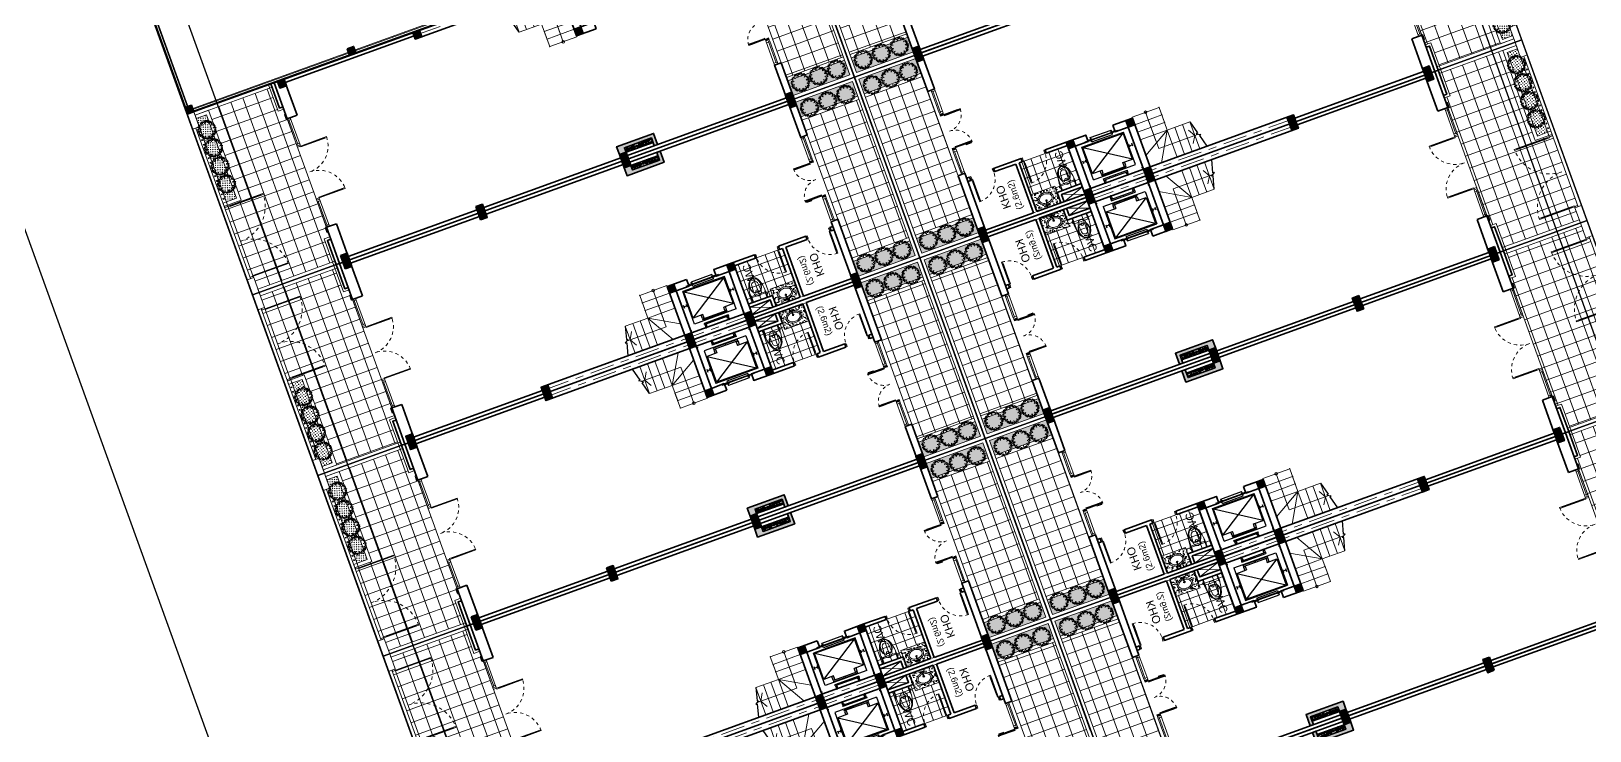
# Model space of a CAD drawing. Header units: millimetres. Extents: x 567980 to 569372, y 2065777 to 2066674.
# Drawn here: x 568657.95 to 568706.65, y 2066313.01 to 2066334.86 of the extents above; entities that cross this region are included whole.
import ezdxf
from ezdxf.enums import TextEntityAlignment as Align

# ---------------------------------------------------------------- set-up
doc = ezdxf.new("R2010")
doc.units = ezdxf.units.MM
for name, pattern in [('ACAD_ISO03W100', [30, 12, -18]), ('CENTER', [3, 1.5, -0.5, 0.5, -0.5]), ('CENTER2', [1.125, 0.75, -0.125, 0.125, -0.125]), ('CONTINOUS', [0]), ('DIVIDEX22', [1.25, 0.625, -0.25, 0, -0.125, 0, -0.25]), ('HIDDEN', [0.75, 0.5, -0.25]), ('HIDDEN2', [0.1875, 0.125, -0.0625]), ('PHANTOM2', [1.25, 0.625, -0.125, 0.125, -0.125, 0.125, -0.125]), ('PHANTOM3', [1.5, 0.625, -0.125, 0.125, -0.125, 0.125, -0.125, 0.125, -0.125])]:
    doc.linetypes.add(name, pattern=pattern)
for name, color, linetype, lineweight in [('A-CAY', 76, 'Continuous', 13), ('A-COT VACH', 2, 'Continuous', 35), ('A-CUA', 25, 'Continuous', 5), ('A-DIM', 251, 'Continuous', 15), ('A-HATCH', 251, 'Continuous', 5), ('A-NET CAT', 214, 'Continuous', 30), ('A-NET THAY', 125, 'Continuous', 18), ('A-NOI THAT', 44, 'Continuous', 9), ('A-TEXT', 7, 'Continuous', 18), ('A-TRUC', 250, 'CENTER', 5), ('A-TUONG', 255, 'Continuous', 35), ('boDnv', 54, 'Continuous', 25), ('N1.1-CN', 4, 'CONTINOUS', 35), ('N1.3-TN', 6, 'CENTER2', 35), ('N1.4-TP', 4, 'PHANTOM2', 35), ('N1.5-TH', 2, 'PHANTOM3', 30), ('N1.6-NM', 3, 'DIVIDEX22', 30), ('N4-OTHER1', 143, 'CONTINOUS', 15)]:
    doc.layers.add(name, color=color, linetype=linetype, lineweight=lineweight)
for name, color, linetype in [('A-NOITHAT', 252, 'Continuous'), ('ChiaLo', 128, 'CENTER'), ('datOlienke', 42, 'Continuous'), ('LogDg', 7, 'Continuous'), ('LoLK', 6, 'Continuous'), ('M-CD', 40, 'ACAD_ISO03W100'), ('M-Control', 170, 'CENTER2'), ('M-RP', 140, 'Continuous'), ('QH', 7, 'Continuous'), ('QUYEN', 7, 'Continuous'), ('ViaHeS', 32, 'Continuous')]:
    doc.layers.add(name, color=color, linetype=linetype)
doc.styles.add('A1-arial', font='arial.ttf')
doc.styles.add('rms', font='romans.shx', dxfattribs={"width": 0.7, "bigfont": 'vns.shx'})
doc.linetypes.add('ADL', pattern='A,0.125,-0.15,["++",rms,S=0.5,R=0,X=0,Y=-0.2245],-1.35,1.125', length=2.75)
pattern_1 = [(296.571818, (-410.51707, -66.48982), (0.0670846797, -0.022352757), [0.025, -0.075]), (26.571818, (-410.522656, -66.50659), (0.022352757, 0.0670846797), [0.025, -0.075])]
pattern_2 = [(6e-15, (-410.51707, -66.48982), (-3e-17, 0.4), []), (90, (-410.51707, -66.48982), (-0.4, 0), [])]

# ---------------------------------------------------------------- blocks, each defined once
blk = doc.blocks.new('NEN')
at = {"layer": 'boDnv', "color": 10, "linetype": 'ADL', "ltscale": 0.25}
blk.add_lwpolyline([(9.135, -145.213), (3.993, -143.345), (-37.434, -28.806), (-34.864, -22.833), (-8.048, -11.144), (-2.559, -13.506), (37.289, -123.679), (34.915, -130.214)], close=True, dxfattribs=at)
at = {"layer": 'ChiaLo', "ltscale": 5}
for points in [[(22.483, -138.604), (-21.838, -16.064)], [(-34.655, -39.43), (2.96, -25.825)], [(-32.614, -45.073), (5.001, -31.468)], [(-30.574, -50.715), (7.042, -37.11)], [(-28.533, -56.357), (9.082, -42.752)], [(-26.492, -61.999), (11.123, -48.395)], [(-24.451, -67.642), (13.164, -54.037)]]:
    blk.add_lwpolyline(points, dxfattribs=at)
at = {"layer": 'datOlienke'}
blk.add_lwpolyline([(9.234, -146.312), (3.211, -144.125), (-38.509, -28.774), (-35.626, -22.074), (-8.05, -10.054), (-1.766, -12.758), (38.353, -123.68), (35.731, -130.896)], close=True, dxfattribs=at)
at = {"layer": 'LogDg'}
blk.add_lwpolyline([(-9.552, -7.434), (-39.866, -20.643, 0.395629), (-44.194, -30.698), (-2.582, -145.746, 0.467936), (8.964, -149.94), (37.955, -133.073, 0.362457), (41.455, -123.437), (1.167, -12.047, 0.433046)], format="xyb", close=True, dxfattribs=at)
at = {"layer": 'LoLK'}
for points in [[(-30.105, -19.668), (-35.626, -22.074), (-38.509, -28.774), (-34.655, -39.43), (-24.311, -35.689)], [(5.001, -31.468), (2.96, -25.825), (-7.384, -29.567), (-15.847, -32.628), (-13.807, -38.27)], [(7.042, -37.11), (5.001, -31.468), (-13.807, -38.27), (-11.766, -43.912)], [(-15.847, -32.628), (-24.311, -35.689), (-34.655, -39.43), (-32.614, -45.073), (-13.807, -38.27)], [(9.082, -42.752), (7.042, -37.11), (-11.766, -43.912), (-9.725, -49.555)], [(-13.807, -38.27), (-32.614, -45.073), (-30.574, -50.715), (-11.766, -43.912)], [(11.123, -48.395), (9.082, -42.752), (-9.725, -49.555), (-7.684, -55.197)], [(-11.766, -43.912), (-30.574, -50.715), (-28.533, -56.357), (-9.725, -49.555)], [(13.164, -54.037), (11.123, -48.395), (-7.684, -55.197), (-5.644, -60.839)], [(-7.684, -55.197), (-9.725, -49.555), (-28.533, -56.357), (-26.492, -61.999)], [(15.205, -59.679), (13.164, -54.037), (-5.644, -60.839), (-3.603, -66.482)], [(-7.684, -55.197), (-26.492, -61.999), (-24.451, -67.642), (-5.644, -60.839)]]:
    blk.add_lwpolyline(points, close=True, dxfattribs=at)
at = {"layer": 'ViaHeS'}
blk.add_lwpolyline([(9.234, -146.312), (3.211, -144.125), (-38.509, -28.774), (-35.626, -22.074), (-8.05, -10.054), (-1.766, -12.758), (38.353, -123.68), (35.731, -130.896)], close=True, dxfattribs=at)
blk = doc.blocks.new('NEN I02')
at = {"layer": 'datOlienke'}
blk.add_lwpolyline([(4.105, 4.919), (0, 0), (-122.664, 0), (-127.984, 4.99), (-129.908, 35.01), (-125.228, 40), (-7.274, 40), (-1.379, 35.081)], close=True, dxfattribs=at)
at = {"layer": 'LoLK'}
for points in [[(-105.332, 40), (-111.332, 40), (-111.332, 29), (-111.332, 20), (-105.332, 20)], [(-99.332, 40), (-105.332, 40), (-105.332, 20), (-99.332, 20)], [(-93.332, 40), (-99.332, 40), (-99.332, 20), (-93.332, 20)], [(-87.332, 40), (-93.332, 40), (-93.332, 20), (-87.332, 20)], [(-81.332, 40), (-87.332, 40), (-87.332, 20), (-81.332, 20)], [(-75.332, 40), (-81.332, 40), (-81.332, 20), (-75.332, 20)], [(-111.332, 20), (-111.332, 11), (-111.332, 0), (-105.332, 0), (-105.332, 20)], [(-105.332, 20), (-105.332, 0), (-99.332, 0), (-99.332, 20)], [(-99.332, 20), (-99.332, 0), (-93.332, 0), (-93.332, 20)], [(-87.332, 20), (-93.332, 20), (-93.332, 0), (-87.332, 0)], [(-87.332, 20), (-87.332, 0), (-81.332, 0), (-81.332, 20)], [(-128.369, 11), (-127.984, 4.99), (-122.664, 0), (-111.332, 0), (-111.332, 11)]]:
    blk.add_lwpolyline(points, close=True, dxfattribs=at)
blk = doc.blocks.new('*U308')
h = blk.add_hatch(color=254)
h.dxf.hatch_style = 1
h.paths.add_polyline_path([(22, 345), (22, 514), (50, 514), (50, 486), (27, 486), (27, 345)])
h = blk.add_hatch(color=253)
h.dxf.hatch_style = 1
h.paths.add_polyline_path([(50, 450), (90, 450), (90, 550), (50, 550)])
h.paths.add_polyline_path([(50, 100), (90, 100), (90, 0), (50, 0)])
h = blk.add_hatch(color=253)
h.dxf.hatch_style = 1
h.paths.add_polyline_path([(1150, 100), (1110, 100), (1110, 0), (1150, 0)])
h.paths.add_polyline_path([(1150, 450), (1110, 450), (1110, 550), (1150, 550)])
h = blk.add_hatch(color=253)
h.dxf.hatch_style = 1
h.paths.add_polyline_path([(0, 0), (50, 0), (50, -40), (60, -40), (60, -110), (0, -110)])
h = blk.add_hatch(color=254)
h.dxf.hatch_style = 1
h.paths.add_polyline_path([(50, 450), (90, 450), (90, 100), (50, 100)])
h = blk.add_hatch(color=254)
h.dxf.hatch_style = 1
h.paths.add_polyline_path([(1110, 450), (1150, 450), (1150, 100), (1110, 100)])
h = blk.add_hatch(color=253)
h.dxf.hatch_style = 1
h.paths.add_polyline_path([(1200, 0), (1150, 0), (1150, -40), (1140, -40), (1140, -110), (1200, -110)])
at = {"linetype": 'Continuous'}
blk.add_line((70, 100), (70, 450), dxfattribs=at)
for p, q in [((90, 450), (90, 100)), ((1110, 450), (1110, 100)), ((1130, 100), (1130, 450))]:
    blk.add_line(p, q)
for points in [[(22, 345), (22, 514), (50, 514), (50, 486), (27, 486), (27, 345)], [(0, 0), (50, 0), (50, -40), (60, -40), (60, -110), (0, -110)], [(50, 450), (90, 450), (90, 100), (50, 100)], [(1110, 450), (1150, 450), (1150, 100), (1110, 100)], [(1200, 0), (1150, 0), (1150, -40), (1140, -40), (1140, -110), (1200, -110)]]:
    blk.add_lwpolyline(points, close=True)
for points in [[(50, 450), (90, 450), (90, 550), (50, 550), (50, 450)], [(1150, 450), (1110, 450), (1110, 550), (1150, 550), (1150, 450)], [(50, 453), (50, 100)], [(50, 100), (90, 100), (90, 0), (50, 0), (50, 100)], [(1150, 100), (1110, 100), (1110, 0), (1150, 0), (1150, 100)], [(1150, 453), (1150, 100)]]:
    blk.add_lwpolyline(points)
at = {"linetype": 'HIDDEN', "ltscale": 30}
for points in [[(600, 0, 0.414214), (50, 550, 0.414214)], [(600, 0, -0.414214), (1150, 550, -0.414214)]]:
    blk.add_lwpolyline(points, format="xyb", dxfattribs=at)
blk = doc.blocks.new('*U295')
at = {"ltscale": 10}
for p, q in [((800, 0), (0, 0)), ((755, -70), (45, -70)), ((755, -110), (45, -110))]:
    blk.add_line(p, q, dxfattribs=at)
for points in [[(0, -110), (45, -110), (45, -70), (60, -70), (60, 0), (0, 0)], [(800, -110), (755, -110), (755, -70), (740, -70), (740, 0), (800, 0)]]:
    blk.add_lwpolyline(points, close=True, dxfattribs=at)
blk = doc.blocks.new('*U307')
blk.add_line((70, -100), (70, -867))
for points in [[(0, 147), (60, 147), (60, 40), (50, 40), (50, 0), (0, 0)], [(1067, 147), (1007, 147), (1007, 40), (1017, 40), (1017, 0), (1067, 0)], [(50, 0), (50, -967), (90, -967), (90, 0)], [(50, -100), (90, -100), (90, -867), (50, -867)]]:
    blk.add_lwpolyline(points, close=True)
at = {"linetype": 'HIDDEN'}
blk.add_arc((50, 0), 967, 270, 0, dxfattribs=at)
blk = doc.blocks.new('AP11B2')
at = {"layer": 'A-NOITHAT'}
for p, q in [((-725, 166), (-725, 1292)), ((725, 1292), (-725, 1292)), ((-695, 366), (-695, 1262)), ((695, 1262), (-695, 1262)), ((695, 366), (-695, 1262)), ((-695, 366), (695, 1262)), ((558, 1417), (-568, 1417)), ((-435, 1392), (-435, 1442)), ((-385, 1392), (-385, 1442)), ((-335, 1442), (-385, 1442)), ((-335, 1392), (-385, 1392)), ((360, 1492), (-360, 1492)), ((-360, 1342), (-360, 1492)), ((360, 1342), (-360, 1342)), ((-335, 1392), (-335, 1442)), ((385, 1442), (335, 1442)), ((335, 1392), (335, 1442)), ((385, 1392), (335, 1392)), ((360, 1342), (360, 1492)), ((385, 1392), (385, 1442)), ((435, 1392), (435, 1442)), ((695, 366), (695, 1262)), ((725, 166), (725, 1292)), ((-850, 757), (-850, 857)), ((-750, 807), (-850, 807)), ((-750, 757), (-750, 857)), ((750, 757), (750, 857)), ((750, 807), (850, 807)), ((850, 757), (850, 857)), ((725, 166), (-725, 166)), ((-360, 366), (-695, 366)), ((-420, 246), (-420, 366)), ((-360, 246), (-420, 246)), ((417, 226), (-417, 226)), ((-417, 186), (-417, 226)), ((417, 186), (-417, 186)), ((417, 79), (-417, 79)), ((-417, 39), (-417, 79)), ((417, 39), (-417, 39)), ((-407, -67), (-407, 25)), ((-367, 25), (-407, 25)), ((-360, 246), (-360, 366)), ((-357, -15), (-357, 15)), ((0, 186), (0, 226)), ((0, 39), (0, 79)), ((357, -15), (357, 15)), ((695, 366), (360, 366)), ((360, 246), (360, 366)), ((420, 246), (360, 246)), ((407, 25), (367, 25)), ((407, -67), (407, 25)), ((417, 186), (417, 226)), ((417, 39), (417, 79)), ((420, 246), (420, 366)), ((-387, -77), (-397, -77)), ((-377, -67), (-377, -25)), ((-367, -25), (-377, -25)), ((377, -25), (367, -25)), ((377, -67), (377, -25)), ((397, -77), (387, -77))]:
    blk.add_line(p, q, dxfattribs=at)
for centre, start, end in [((-367, 15), 0, 90), ((367, 15), 90, 180), ((-397, -67), 180, 270), ((-387, -67), 270, 0), ((-367, -15), 270, 0), ((367, -15), 180, 270), ((387, -67), 180, 270), ((397, -67), 270, 0)]:
    blk.add_arc(centre, 10, start, end, dxfattribs=at)
for p in [(-900, 0), (900, 0)]:
    blk.add_point(p, dxfattribs=at)
blk = doc.blocks.new('*U306')
blk.add_line((70, -100), (70, -867))
for points in [[(0, 147), (60, 147), (60, 40), (50, 40), (50, 0), (0, 0)], [(1067, 147), (1007, 147), (1007, 40), (1017, 40), (1017, 0), (1067, 0)], [(50, 0), (50, -967), (90, -967), (90, 0)], [(50, -100), (90, -100), (90, -867), (50, -867)]]:
    blk.add_lwpolyline(points, close=True)
at = {"linetype": 'HIDDEN'}
blk.add_arc((50, 0), 967, 270, 0, dxfattribs=at)
blk = doc.blocks.new('cot 220')
at = {"layer": 'A-COT VACH'}
h = blk.add_hatch(color=256, dxfattribs=at)
h.dxf.hatch_style = 1
h.paths.add_polyline_path([(110, 110), (-110, 110), (-110, -110), (110, -110)])
blk.add_lwpolyline([(-110, -110), (110, -110), (110, 110), (-110, 110)], close=True, dxfattribs=at)
blk = doc.blocks.new('xi')
for p, q in [((31751, -119432), (31751, -119586)), ((31977, -119418), (31763, -119418)), ((31855, -119684), (31870, -119914)), ((31858, -119700), (31867, -119700)), ((31879, -119691), (32075, -119691)), ((31900, -119663), (31900, -119691)), ((31902, -119661), (31912, -119661)), ((31914, -119663), (31914, -119691)), ((31914, -119678), (31927, -119678)), ((31929, -119680), (31929, -119691)), ((31977, -119418), (32191, -119418)), ((32025, -119680), (32025, -119691)), ((32040, -119678), (32027, -119678)), ((32040, -119663), (32040, -119691)), ((32052, -119661), (32042, -119661)), ((32054, -119663), (32054, -119691)), ((32098, -119684), (32083, -119914)), ((32096, -119700), (32087, -119700)), ((32202, -119432), (32202, -119586)), ((32234, -119513), (32202, -119517)), ((32215, -119526), (32202, -119526)), ((32215, -119563), (32202, -119563)), ((32234, -119573), (32202, -119569)), ((32215, -119516), (32215, -119571)), ((32256, -119534), (32256, -119553))]:
    blk.add_line(p, q)
blk.add_circle((31977, -119703), 42.5)
for points in [[(31732, -119673), (31727, -119629), (31725, -119585), (31726, -119541)], [(31726, -119541), (31726, -119510), (31728, -119478), (31732, -119447)], [(31732, -119447), (31733, -119431), (31746, -119418), (31763, -119418)], [(31790, -119971), (31759, -119874), (31740, -119774), (31732, -119673)], [(31735, -119709), (31735, -119679), (31738, -119650), (31744, -119622)], [(31744, -119622), (31747, -119614), (31752, -119607), (31758, -119601)], [(31751, -119432), (31751, -119424), (31758, -119418), (31766, -119418)], [(31758, -119601), (31754, -119597), (31751, -119592), (31751, -119586)], [(31977, -119611), (31904, -119610), (31831, -119607), (31758, -119601)], [(31801, -119805), (31810, -119769), (31827, -119734), (31850, -119704)], [(31805, -119851), (31807, -119829), (31812, -119808), (31820, -119788)], [(31820, -119788), (31832, -119754), (31849, -119723), (31871, -119695)], [(31850, -119704), (31852, -119701), (31854, -119700), (31858, -119700)], [(31871, -119695), (31873, -119692), (31875, -119691), (31879, -119691)], [(31900, -119663), (31900, -119662), (31901, -119661), (31902, -119661)], [(31912, -119661), (31913, -119661), (31914, -119662), (31914, -119663)], [(31927, -119678), (31928, -119678), (31929, -119679), (31929, -119680)], [(32195, -119601), (32122, -119607), (32050, -119610), (31977, -119611)], [(32025, -119680), (32025, -119679), (32026, -119678), (32027, -119678)], [(32040, -119663), (32040, -119662), (32041, -119661), (32042, -119661)], [(32052, -119661), (32053, -119661), (32054, -119662), (32054, -119663)], [(32075, -119691), (32078, -119691), (32081, -119692), (32083, -119695)], [(32083, -119695), (32104, -119723), (32122, -119754), (32134, -119788)], [(32096, -119700), (32099, -119700), (32102, -119701), (32104, -119704)], [(32104, -119704), (32127, -119734), (32143, -119769), (32152, -119805)], [(32134, -119788), (32141, -119808), (32146, -119829), (32148, -119851)], [(32221, -119673), (32214, -119774), (32194, -119874), (32163, -119971)], [(32187, -119418), (32195, -119418), (32202, -119424), (32202, -119432)], [(32191, -119418), (32207, -119418), (32220, -119431), (32221, -119447)], [(32202, -119586), (32202, -119592), (32199, -119597), (32195, -119601)], [(32195, -119601), (32201, -119607), (32206, -119614), (32209, -119622)], [(32209, -119622), (32215, -119650), (32218, -119679), (32218, -119709)], [(32221, -119447), (32224, -119469), (32226, -119492), (32226, -119514)], [(32228, -119573), (32227, -119606), (32225, -119639), (32221, -119673)], [(31797, -119926), (31789, -119886), (31790, -119845), (31801, -119805)], [(31803, -120001), (31798, -119992), (31793, -119981), (31790, -119971)], [(31899, -120097), (31831, -120035), (31796, -119943), (31805, -119851)], [(31882, -120098), (31839, -120049), (31809, -119990), (31797, -119926)], [(31868, -120091), (31842, -120065), (31820, -120035), (31803, -120001)], [(31977, -120138), (31936, -120138), (31896, -120121), (31868, -120091)], [(31977, -120018), (31919, -120018), (31872, -119972), (31870, -119914)], [(32054, -120097), (32010, -120138), (31943, -120138), (31899, -120097)], [(32083, -119914), (32082, -119972), (32034, -120018), (31977, -120018)], [(32085, -120091), (32057, -120121), (32018, -120138), (31977, -120138)], [(32148, -119851), (32158, -119943), (32123, -120035), (32054, -120097)], [(32157, -119926), (32144, -119990), (32115, -120049), (32071, -120098)], [(32151, -120001), (32134, -120035), (32112, -120065), (32085, -120091)], [(32163, -119971), (32160, -119981), (32156, -119992), (32151, -120001)], [(32152, -119805), (32163, -119845), (32165, -119886), (32157, -119926)]]:
    blk.add_open_spline(points, degree=3)
for points in [[(31855, -119684), (31847, -119617), (31896, -119556), (31963, -119549), (31968, -119548), (31972, -119548), (31977, -119548)], [(31977, -119548), (32044, -119548), (32099, -119603), (32099, -119670), (32099, -119675), (32099, -119679), (32098, -119684)], [(32234, -119513), (32245, -119512), (32256, -119521), (32256, -119533), (32256, -119534), (32256, -119534), (32256, -119534)], [(32256, -119553), (32256, -119564), (32246, -119574), (32234, -119574), (32234, -119574), (32234, -119574), (32234, -119573)], [(32071, -120098), (32024, -120150), (31944, -120154), (31892, -120107), (31888, -120104), (31885, -120101), (31882, -120098)]]:
    blk.add_open_spline(points, degree=3, knots=[0, 0, 0, 0, 1, 1, 1, 2, 2, 2, 2])
blk = doc.blocks.new('A$C78CE4EF6')
at = {"linetype": 'Continuous'}
for points in [[(40, 215, 0.136399), (60, 141, 0.10697), (119, 79, 0.081394), (196, 43, 0.069468), (290, 30, 0.069468), (384, 43, 0.081394), (461, 79, 0.10697), (520, 141, 0.136399), (540, 215, 0.136399), (520, 289, 0.10697), (461, 351, 0.081394), (384, 387, 0.069468), (290, 400, 0.069468), (196, 387, 0.081394), (119, 351, 0.10697), (60, 289, 0.136399)], [(83, 215, 0.136399), (97, 164, 0.10697), (144, 114, 0.081394), (208, 84, 0.069468), (290, 73, 0.069468), (372, 84, 0.081394), (436, 114, 0.10697), (483, 164, 0.136399), (497, 215, 0.136399), (483, 266, 0.10697), (436, 316, 0.081394), (372, 346, 0.069468), (290, 357, 0.069468), (208, 346, 0.081394), (144, 316, 0.10697), (97, 266, 0.136399)]]:
    blk.add_lwpolyline(points, format="xyb", close=True, dxfattribs=at)
for points in [[(273, 408), (220, 408), (220, 428), (220, 448), (290, 448), (360, 448), (360, 428), (360, 408), (308, 408)], [(255, 282), (290, 282), (326, 282)], [(323, 438), (258, 438)], [(260, 428), (271, 428)], [(290, 251), (290, 308)], [(320, 428), (310, 428)]]:
    blk.add_lwpolyline(points, dxfattribs=at)
blk.add_lwpolyline([(258, 418), (267, 418, -0.385832), (272, 413), (279, 326, 0.270314), (302, 326), (309, 413, -0.385832), (314, 418), (323, 418)], format="xyb", dxfattribs=at)
for centre, radius in [((240, 428), 20), ((290, 282), 21.6), ((290, 282), 17.2), ((340, 428), 20)]:
    blk.add_circle(centre, radius, dxfattribs=at)
blk = doc.blocks.new('N-ONGDUNG')
at = {"layer": 'N4-OTHER1', "ltscale": 10}
h = blk.add_hatch(dxfattribs=at)
h.set_pattern_fill('ANSI31', color=256, scale=36, angle=-90, style=0)
h.set_pattern_definition([(315, (39548.85, 159241.4585), (3.18198052, 3.18198052), [])])
h.paths.add_polyline_path([(0, 45, -0.414214), (45, 0), (0, 0)])
h.paths.add_polyline_path([(-45, 0, -0.414214), (0, 45), (0, 0, 1)])
h.paths.add_polyline_path([(0, 0), (45, 0, -1)])
at = {"linetype": 'Continuous', "ltscale": 10}
for p, q in [((63, 0), (-63, 0)), ((0, 63), (0, -63))]:
    blk.add_line(p, q, dxfattribs=at)
blk.add_circle((0, 0), 45, dxfattribs=at)
for centre, start, end in [((-23, 0), 0, 180), ((23, 0), 180, 0)]:
    blk.add_arc(centre, 22.5, start, end, dxfattribs=at)
blk = doc.blocks.new('$cc')
h = blk.add_hatch()
h.set_pattern_fill('_USER', color=8, scale=0.05, angle=45, style=0, pattern_type=0)
h.set_pattern_definition([(45, (-200956.024176, 465343.044346), (-0.0353553390593, 0.0353553390593), [])])
edge = h.paths.add_edge_path()
edge.add_arc((-0.2, -0.2), 0.313, -53.1301, 53.1301, ccw=False)
edge.add_arc((0, 0), 0.5, 90, 270, ccw=False)
edge.add_arc((0.2, 0.2), 0.312, 126.8699, 233.1301)
at = {"color": 8}
blk.add_lwpolyline([(0, 0, -0.5), (0, -0.5, -1), (0, 0.5, 0.5), (0, 0, 0.333333), (0, 0, 0.333333)], format="xyb", dxfattribs=at)
blk.add_circle((0, 0), 0.5)
blk = doc.blocks.new('A$C9810a9bf')
at = {"layer": 'M-RP', "ltscale": 200}
for centre, radius in [((-14.75, 0), 14.75), ((-14.75, 0), 4.75), ((17.95, 0), 17.95), ((17.95, 0), 7.95)]:
    blk.add_circle(centre, radius, dxfattribs=at)
blk.add_ellipse((3.2, 0), major_axis=(-32.7, 0), ratio=0.75611402, dxfattribs=at)
at = {"layer": 'M-RP', "ltscale": 200, "xscale": 9.5, "yscale": 9.5, "zscale": 9.5, "rotation": 180}
blk.add_blockref('$cc', (-14.75, 0), dxfattribs=at)
at = {"layer": 'M-RP', "ltscale": 200, "xscale": 15.9, "yscale": 15.9, "zscale": 15.9}
blk.add_blockref('$cc', (17.95, 0), dxfattribs=at)
blk = doc.blocks.new('A$Caa2107e4')
at = {"layer": 'M-Control', "ltscale": 0.03}
for centre, radius in [((-14.75, 0), 14.75), ((-14.75, 0), 4.75), ((17.95, 0), 17.95), ((17.95, 0), 7.95)]:
    blk.add_circle(centre, radius, dxfattribs=at)
blk.add_ellipse((3.2, 0), major_axis=(-32.7, 0), ratio=0.75611402, dxfattribs=at)
at = {"layer": 'M-Control', "ltscale": 0.03, "xscale": 9.5, "yscale": 9.5, "zscale": 9.5, "rotation": 180}
blk.add_blockref('$cc', (-14.75, 0), dxfattribs=at)
at = {"layer": 'M-Control', "ltscale": 0.03, "xscale": 15.9, "yscale": 15.9, "zscale": 15.9}
blk.add_blockref('$cc', (17.95, 0), dxfattribs=at)
blk = doc.blocks.new('truc kt')
at = {"layer": 'A-HATCH'}
h = blk.add_hatch(color=256, dxfattribs=at)
h.dxf.hatch_style = 1
h.paths.add_polyline_path([(110, 1010), (110, 1120), (-260, 1120), (-260, -110), (0, -110), (0, 110), (-150, 110), (-150, 1010)])
at = {"layer": 'A-TUONG'}
for points in [[(110, 1010), (110, 1120), (-260, 1120), (-260, -110), (0, -110), (0, 110), (-150, 110), (-150, 1010), (110, 1010)], [(0, 110), (0, 1010)]]:
    blk.add_lwpolyline(points, dxfattribs=at)
at = {"layer": 'M-CD', "xscale": 34, "yscale": 34, "zscale": 34}
blk.add_blockref('$cc', (-116, 961), dxfattribs=at)
at = {"layer": 'M-RP', "ltscale": 200, "rotation": 90}
for name, p in [('A$C9810a9bf', (-26, 961)), ('A$Caa2107e4', (-26, 961)), ('A$C9810a9bf', (-101, 876)), ('A$Caa2107e4', (-101, 876)), ('A$C9810a9bf', (-101, 790)), ('A$Caa2107e4', (-101, 790)), ('A$C9810a9bf', (-101, 705)), ('A$Caa2107e4', (-101, 705)), ('A$C9810a9bf', (-26, 876)), ('A$Caa2107e4', (-26, 876)), ('A$C9810a9bf', (-26, 790)), ('A$Caa2107e4', (-26, 790)), ('A$C9810a9bf', (-26, 705)), ('A$Caa2107e4', (-26, 705))]:
    blk.add_blockref(name, p, dxfattribs=at)
at = {"layer": 'N1.1-CN', "xscale": 0.4444444444444456, "yscale": 0.4444444444444456, "zscale": 0.4444444444444456, "rotation": 90}
blk.add_blockref('N-ONGDUNG', (-20, 309), dxfattribs=at)
at = {"layer": 'N1.3-TN', "xscale": -1, "rotation": 270}
blk.add_blockref('N-ONGDUNG', (-65, 192), dxfattribs=at)
at = {"layer": 'N1.4-TP', "xscale": 1.222222222222222, "yscale": 1.222222222222222, "zscale": 1.222222222222222, "rotation": 270}
blk.add_blockref('N-ONGDUNG', (-65, 376), dxfattribs=at)
at = {"layer": 'N1.5-TH', "xscale": 0.6666666666666677, "yscale": 0.6666666666666677, "zscale": 0.6666666666666677, "rotation": 90}
for p in [(-65, 495), (-76, 282)]:
    blk.add_blockref('N-ONGDUNG', p, dxfattribs=at)
at = {"layer": 'N1.6-NM', "xscale": -1.222222222222222, "yscale": 1.222222222222222, "zscale": 1.222222222222222, "rotation": 270}
blk.add_blockref('N-ONGDUNG', (-65, 592), dxfattribs=at)
blk = doc.blocks.new('cot gia md a1')
at = {"layer": 'A-NET THAY'}
blk.add_lwpolyline([(880, 0), (880, -190), (0, -190), (0, -110)], dxfattribs=at)
at = {"layer": 'A-TUONG'}
blk.add_lwpolyline([(800, 0), (800, -110), (0, -110), (0, 0)], dxfattribs=at)
blk = doc.blocks.new('phao cua chinh mb a1')
at = {"layer": 'A-TUONG'}
blk.add_lwpolyline([(0, 0), (0, -30), (-150, -30), (-150, 0)], dxfattribs=at)
blk = doc.blocks.new('TRU CONG')
at = {"layer": 'A-NET THAY'}
blk.add_lwpolyline([(0, 0), (500, 0), (500, 220), (0, 220)], close=True, dxfattribs=at)
blk = doc.blocks.new('*U304')
for p, q in [((90, 1450), (50, 1450)), ((70, 100), (70, 1450)), ((3110, 1450), (3150, 1450)), ((3130, 100), (3130, 1450)), ((90, 100), (50, 100)), ((3110, 100), (3150, 100))]:
    blk.add_line(p, q)
for points in [[(50, 0), (90, 0), (90, 1550), (50, 1550)], [(3150, 0), (3110, 0), (3110, 1550), (3150, 1550)], [(0, -133), (60, -133), (60, -40), (50, -40), (50, 0), (0, 0)], [(3200, -133), (3140, -133), (3140, -40), (3150, -40), (3150, 0), (3200, 0)]]:
    blk.add_lwpolyline(points, close=True)
at = {"linetype": 'HIDDEN2'}
for centre, start, end in [((50, 0), 0, 89.99996), ((3150, 0), 90.00004, 180)]:
    blk.add_arc(centre, 1550, start, end, dxfattribs=at)
blk = doc.blocks.new('*U316')
at = {"layer": 'A-NET THAY'}
blk.add_lwpolyline([(-0.015, -0.015), (0.015, -0.015), (0.015, 0.015), (-0.015, 0.015)], close=True, dxfattribs=at)
blk = doc.blocks.new('*U317')
at = {"layer": 'A-NET THAY', "color": 0, "linetype": 'ByBlock', "lineweight": -2, "transparency": 16777216}
for p in [(0, 0), (0.15, 0), (0.3, 0), (0.45, 0), (0.6, 0), (0.75, 0), (0.9, 0), (1.05, 0), (1.2, 0), (1.35, 0), (1.5, 0), (1.65, 0), (1.8, 0), (1.95, 0), (2.1, 0), (2.25, 0)]:
    blk.add_blockref('*U316', p, dxfattribs=at)
blk = doc.blocks.new('mb-cay40')
at = {"color": 0, "linetype": 'ByBlock'}
for centre, radius, start, end in [((-767, 152), 75.6, 44.25765, 108.59266), ((-736, 277), 75.6, 224.25765, 288.59266), ((-743, 226), 96, 30.94824, 110.57839), ((-695, 365), 96, 210.94824, 290.57839), ((-787, 176), 111, 280.87616, 345.44791), ((-659, 40), 111, 100.87616, 165.44791), ((-690, -39), 87.4, 54.97446, 151.37923), ((-716, 74), 87.4, 234.97446, 331.37923), ((-680, 301), 102, 69.72014, 135.64891), ((-718, 468), 102, 249.72014, 315.64891), ((-654, 503), 44.2, 163.49335, 274.46973), ((-693, 471), 44.2, 343.49335, 94.46973), ((-638, 119), 83.9, 60.50948, 129.29199), ((-649, 257), 83.9, 240.50948, 309.29199), ((-542, 597), 98.1, 183.31893, 263.19037), ((-651, 494), 98.1, 3.31893, 83.19037), ((-620, 357), 75.8, 22.57231, 98.33354), ((-561, 461), 75.8, 202.57231, 278.33354), ((-554, 556), 69.9, 25.45365, 116.6852), ((-522, 648), 69.9, 205.45365, 296.6852), ((-427, 694), 54.1, 146.81507, 244.01934), ((-496, 675), 54.1, 326.81507, 64.01934), ((-390, 597), 66.9, 168.8066, 257.6391), ((-470, 545), 66.9, 348.8066, 77.6391), ((-300, 710), 100, 149.47372, 231.75859), ((-448, 683), 100, 329.47372, 51.75859), ((-231, 779), 98.1, 192.30595, 259.6849), ((-344, 662), 98.1, 12.30595, 79.6849), ((-148, 638), 79.7, 145.52479, 220.83273), ((-273, 631), 79.7, 325.52479, 40.83273), ((-136, 737), 62.9, 125.40933, 202.71009), ((-231, 764), 62.9, 305.40933, 22.71009), ((16, 684), 137, 133.81169, 194.30773), ((-211, 749), 137, 313.81169, 14.30773), ((113, 711), 137, 163.46423, 212.79056), ((49, 562), 68.8, 103.89139, 198.90395), ((-134, 676), 137, 343.46423, 32.79056), ((-33, 607), 68.8, 283.89139, 18.90395), ((138, 616), 80.6, 104.10036, 168.46502), ((40, 710), 80.6, 284.10036, 348.46502), ((230, 506), 141, 100.3005, 160.44765), ((72, 692), 141, 280.3005, 340.44765), ((213, 369), 79.6, 86.02822, 161.36976), ((143, 474), 79.6, 266.02822, 341.36976), ((159, -75), 77.3, 28.80716, 103.91988), ((208, 37), 77.3, 208.80716, 283.91988), ((260, 521), 76.9, 122.58173, 207.17999), ((150, 551), 76.9, 302.58173, 27.17999), ((243, 141), 78, 58.87476, 131.21352), ((232, 267), 78, 238.87476, 311.21352), ((320, 284), 110, 64.73526, 140.57812), ((282, 453), 110, 244.73526, 320.57812), ((314, -59), 90.4, 71.37117, 141.75354), ((272, 83), 90.4, 251.37117, 321.75354), ((300, 426), 53.5, 59.98145, 155.66759), ((278, 494), 53.5, 239.98145, 335.66759), ((293, 25), 97.6, 29.1952, 106.7189), ((350, 166), 97.6, 209.1952, 286.7189), ((359, 242), 79.1, 90.25287, 173.52208), ((280, 330), 79.1, 270.25287, 353.52208), ((344, 142), 53.6, 28.19814, 112.19179), ((371, 217), 53.6, 208.19814, 292.19179), ((-675, -123), 70, 71.81925, 140.08176), ((-707, -12), 70, 251.81925, 320.08176), ((-557, -163), 78, 113.47529, 203.45596), ((-660, -123), 78, 293.47529, 23.45596), ((-617, 21), 75, 267.17243, 337.23647), ((-551, -83), 75, 87.17243, 157.23647), ((-605, -147), 107, 271.63276, 352.02679), ((-496, -269), 107, 91.63276, 172.02679), ((-473, -294), 49.3, 76.54191, 193.47743), ((-509, -257), 49.3, 256.54191, 13.47743), ((-342, -221), 95.9, 122.88731, 186.72533), ((-489, -152), 95.9, 302.88731, 6.72533), ((-314, -281), 91.1, 159.11699, 230.36062), ((-457, -318), 91.1, 339.11699, 50.36062), ((-220, -348), 109, 122.11699, 201.72753), ((-379, -297), 109, 302.11699, 21.72753), ((-170, -364), 62.5, 129.74751, 206.0709), ((-267, -343), 62.5, 309.74751, 26.0709), ((-133, -236), 75.4, 148.78766, 221.59771), ((-253, -247), 75.4, 328.78766, 41.59771), ((-160, -372), 84.6, 5.31956, 80.41897), ((-61, -281), 84.6, 185.31956, 260.41897), ((100, -278), 148, 165.20711, 218.32175), ((-159, -332), 148, 345.20711, 38.32175), ((-19, -211), 70.3, 353.64998, 74.65145), ((70, -151), 70.3, 173.64998, 254.65145), ((110, -276), 64.3, 156.77542, 231.28797), ((11, -301), 64.3, 336.77542, 51.28797), ((113, -290), 96.7, 38.69621, 106.24154), ((162, -137), 96.7, 218.69621, 286.24154), ((133, -213), 116, 6.54869, 76.89113), ((275, -87), 116, 186.54869, 256.89113), ((243, -118), 50.7, 359.25572, 87.62866), ((296, -68), 50.7, 179.25572, 267.62866)]:
    blk.add_arc(centre, radius, start, end, dxfattribs=at)
blk = doc.blocks.new('*U310')
at = {"layer": 'A-CAY', "xscale": 0.0005, "yscale": 0.0005, "zscale": 0.0005, "rotation": 296.5718179110141}
blk.add_blockref('mb-cay40', (-0.044, -0.134), dxfattribs=at)
blk = doc.blocks.new('*U311')
at = {"layer": 'A-NET THAY', "color": 0, "linetype": 'ByBlock', "lineweight": -2, "transparency": 16777216}
for p in [(0, 0), (0.6, 0), (1.2, 0), (1.8, 0)]:
    blk.add_blockref('*U310', p, dxfattribs=at)
blk = doc.blocks.new('*U312')
at = {"layer": 'A-CAY', "xscale": 0.0005000000000000001, "yscale": 0.0005000000000000001, "zscale": 0.0005000000000000001, "rotation": 296.5718179110141}
blk.add_blockref('mb-cay40', (-0.044, -0.134), dxfattribs=at)
blk = doc.blocks.new('*U313')
at = {"layer": 'A-NET THAY', "color": 0, "linetype": 'ByBlock', "lineweight": -2, "transparency": 16777216}
for p in [(0, 0), (0.6, 0), (1.2, 0)]:
    blk.add_blockref('*U312', p, dxfattribs=at)
blk = doc.blocks.new('*U314')
at = {"layer": 'A-CAY', "xscale": 0.0005, "yscale": 0.0005, "zscale": 0.0005, "rotation": 296.5718179110141}
blk.add_blockref('mb-cay40', (-0.044, -0.134), dxfattribs=at)
blk = doc.blocks.new('*U315')
at = {"layer": 'A-NET THAY', "color": 0, "linetype": 'ByBlock', "lineweight": -2, "transparency": 16777216}
for p in [(0, 0), (0.6, 0), (1.2, 0)]:
    blk.add_blockref('*U314', p, dxfattribs=at)
blk = doc.blocks.new('*U305')
for p, q in [((90, -100), (50, -100)), ((70, -100), (70, -1050)), ((2310, -100), (2350, -100)), ((2330, -100), (2330, -1050)), ((90, -1050), (50, -1050)), ((2310, -1050), (2350, -1050))]:
    blk.add_line(p, q)
for points in [[(0, 133), (60, 133), (60, 40), (50, 40), (50, 0), (0, 0)], [(2400, 133), (2340, 133), (2340, 40), (2350, 40), (2350, 0), (2400, 0)], [(50, 0), (90, 0), (90, -1150), (50, -1150)], [(2350, 0), (2310, 0), (2310, -1150), (2350, -1150)]]:
    blk.add_lwpolyline(points, close=True)
at = {"linetype": 'HIDDEN2'}
for centre, start, end in [((50, 0), 270.00004, 0), ((2350, 0), 180, 269.99996)]:
    blk.add_arc(centre, 1150, start, end, dxfattribs=at)
blk = doc.blocks.new('*U303')
at = {"ltscale": 10}
for p, q in [((900, 0), (0, 0)), ((855, -60), (45, -60)), ((855, -100), (45, -100))]:
    blk.add_line(p, q, dxfattribs=at)
for points in [[(0, -100), (45, -100), (45, -60), (60, -60), (60, 0), (0, 0)], [(900, -100), (855, -100), (855, -60), (840, -60), (840, 0), (900, 0)]]:
    blk.add_lwpolyline(points, close=True, dxfattribs=at)
blk = doc.blocks.new('MBT1 A1')
at = {"layer": 'A-HATCH', "true_color": 0x46cb3a}
h = blk.add_hatch(dxfattribs=at)
h.set_pattern_fill('CROSS', color=95, scale=0.2, angle=-63.4282, double=1)
h.set_pattern_definition(pattern_1)
h.paths.add_polyline_path([(0.6, -0.11), (0.11, -0.11), (0.11, -2), (0.22, -2), (0.6, -2)])
h.paths.add_polyline_path([(5.89, -0.11), (5.4, -0.11), (5.4, -2), (5.89, -2)])
at = {"layer": 'A-HATCH'}
h = blk.add_hatch(dxfattribs=at)
h.set_pattern_fill('SQRTMPLT', color=256, scale=0.4, pattern_type=2)
h.set_pattern_definition(pattern_2)
h.paths.add_polyline_path([(4.8, -2), (5.29, -2), (5.29, -0.11), (0.71, -0.11), (0.71, -2), (2, -2)])
at = {"layer": 'A-HATCH', "ltscale": 100}
h = blk.add_hatch(dxfattribs=at)
h.set_pattern_fill('AR-CONC', color=251, scale=0.03, double=1)
h.set_pattern_definition([(50, (-4959.39346, 138.08166), (0.215178055, -0.0188256405), [0.0225, -0.2475]), (355, (-4959.39346, 138.08166), (-0.0416254, 0.22565764), [0.018, -0.198]), (100.4514445, (-4959.37553, 138.0801), (0.173552654, 0.206831997), [0.019122058, -0.210342634]), (46.1842, (-4959.39346, 138.14166), (0.320172399, -0.049655784), [0.03375, -0.37125]), (96.6356355, (-4959.36678, 138.13752), (0.280398584, 0.29223558), [0.028683103, -0.315514128]), (351.184164, (-4959.39346, 138.14166), (0.280398584, 0.29223558), [0.027, -0.297]), (21, (-4959.36346, 138.12666), (0.1790721156, -0.120785667), [0.0225, -0.2475]), (326, (-4959.36346, 138.12666), (0.0729946, 0.217545014), [0.018, -0.198]), (71.4514447, (-4959.34854, 138.1166), (0.252066713, 0.096759346), [0.019122057, -0.210342634]), (37.5, (-4959.39346, 138.08166), (0.0036479566, 0.0998681561), [0, -0.1956, 0, -0.201, 0, -0.19875]), (7.5, (-4959.39346, 138.08166), (0.0789208612, 0.1183235136), [0, -0.1146, 0, -0.1911, 0, -0.07575]), (327.5, (-4959.46036, 138.08166), (0.1601467309, -0.0067664615), [0, -0.075, 0, -0.234, 0, -0.3105]), (317.5, (-4959.49036, 138.08166), (0.174955851, 0.0300314947), [0, -0.0975, 0, -0.1554, 0, -0.2205])])
h.paths.add_polyline_path([(0.67, -4.75), (0.11, -4.75), (0.109, -4.573), (0.109, -3.93), (0.668, -3.93)])
edge = h.paths.add_edge_path(flags=16)
edge.add_arc((0.31, -4.364), 0.262, 325.4915, 344.1045)
edge.add_arc((0.232, -4.342), 0.343, 344.1045, 360)
edge.add_arc((0.232, -4.342), 0.343, 360, 375.8955)
edge.add_arc((0.31, -4.32), 0.262, 15.8955, 34.5085)
edge.add_arc((0.359, -4.286), 0.203, 34.5085, 58.9314)
edge.add_arc((0.39, -4.235), 0.143, 58.9314, 90)
edge.add_arc((0.39, -4.235), 0.143, 90, 121.0686)
edge.add_arc((0.421, -4.286), 0.203, 121.0686, 145.4915)
edge.add_arc((0.47, -4.32), 0.262, 145.4915, 164.1045)
edge.add_arc((0.548, -4.342), 0.343, 164.1045, 177.0498)
edge.add_line((0.205, -4.324), (0.197, -4.324))
edge.add_line((0.197, -4.324), (0.197, -4.272))
edge.add_line((0.197, -4.272), (0.177, -4.272))
edge.add_line((0.177, -4.272), (0.157, -4.272))
edge.add_line((0.157, -4.272), (0.157, -4.342))
edge.add_line((0.157, -4.342), (0.157, -4.412))
edge.add_line((0.157, -4.412), (0.177, -4.412))
edge.add_line((0.177, -4.412), (0.197, -4.412))
edge.add_line((0.197, -4.412), (0.197, -4.359))
edge.add_line((0.197, -4.359), (0.205, -4.359))
edge.add_arc((0.548, -4.342), 0.343, 182.7871, 195.8955)
edge.add_arc((0.47, -4.364), 0.262, 195.8955, 214.5085)
edge.add_arc((0.421, -4.398), 0.203, 214.5085, 238.9314)
edge.add_arc((0.39, -4.449), 0.143, 238.9314, 270)
edge.add_arc((0.39, -4.449), 0.143, 270, 301.0686)
edge.add_arc((0.359, -4.398), 0.203, 301.0686, 325.4915)
edge = h.paths.add_edge_path(flags=0)
edge.add_arc((0.31, -4.364), 0.219, 325.4915, 344.1045)
edge.add_arc((0.232, -4.342), 0.3, 344.1045, 360)
edge.add_arc((0.232, -4.342), 0.3, 360, 375.8955)
edge.add_arc((0.31, -4.32), 0.219, 15.8955, 34.5085)
edge.add_arc((0.359, -4.286), 0.16, 34.5085, 58.9314)
edge.add_arc((0.39, -4.235), 0.0996, 58.9314, 90)
edge.add_arc((0.39, -4.235), 0.0996, 90, 121.0686)
edge.add_arc((0.421, -4.286), 0.16, 121.0686, 145.4915)
edge.add_arc((0.47, -4.32), 0.219, 145.4915, 164.1045)
edge.add_arc((0.548, -4.342), 0.3, 164.1045, 180)
edge.add_arc((0.548, -4.342), 0.3, 180, 195.8955)
edge.add_arc((0.47, -4.364), 0.219, 195.8955, 214.5085)
edge.add_arc((0.421, -4.398), 0.16, 214.5085, 238.9314)
edge.add_arc((0.39, -4.449), 0.0996, 238.9314, 270)
edge.add_arc((0.39, -4.449), 0.0996, 270, 301.0686)
edge.add_arc((0.359, -4.398), 0.16, 301.0686, 325.4915)
edge = h.paths.add_edge_path(flags=0)
edge.add_arc((0.323, -4.342), 0.0216, 0, 360)
edge = h.paths.add_edge_path(flags=0)
edge.add_arc((0.323, -4.342), 0.0172, 0, 360)
edge = h.paths.add_edge_path(flags=0)
edge.add_arc((0.177, -4.392), 0.02, 0, 120)
edge.add_line((0.167, -4.374), (0.167, -4.309))
edge.add_arc((0.177, -4.292), 0.02, 240, 360)
edge.add_arc((0.177, -4.292), 0.02, 0, 180)
edge.add_arc((0.177, -4.292), 0.02, 180, 240)
edge.add_line((0.167, -4.309), (0.167, -4.374))
edge.add_arc((0.177, -4.392), 0.02, 120, 180)
edge.add_arc((0.177, -4.392), 0.02, 180, 360)
h = blk.add_hatch(dxfattribs=at)
h.set_pattern_fill('_USER', color=251, scale=0.3, double=1, pattern_type=0)
h.set_pattern_definition([(6e-15, (-314.552, -96.80992), (-1e-17, 0.3), []), (90, (-314.552, -96.80992), (-0.3, 0), [])])
h.paths.add_polyline_path([(0.67, -4.73), (0.46, -4.73), (0.46, -5.53), (1.62, -5.53), (1.62, -5.53), (1.73, -5.53), (1.73, -4.84), (1.73, -4.04), (1.73, -3.93), (0.67, -3.93)])
at = {"layer": 'A-HATCH'}
h = blk.add_hatch(dxfattribs=at)
h.set_pattern_fill('SQRTMPLT', color=256, scale=0.4, pattern_type=2)
h.set_pattern_definition(pattern_2)
h.paths.add_polyline_path([(5.89, -17.3), (5.12, -17.3), (5.12, -17.11), (4.95, -17.11), (4.95, -17.14), (4.8, -17.14), (4.8, -17.11), (1.2, -17.11), (1.2, -17.14), (1.05, -17.14), (1.05, -17.11), (0.88, -17.11), (0.88, -17.3), (0.11, -17.3), (0.11, -19.33), (3.1, -19.33), (3.1, -19.78), (3.1, -19.89), (5.5, -19.89), (5.5, -19.78), (5.89, -19.78)])
at = {"layer": 'A-HATCH', "true_color": 0x46cb3a}
h = blk.add_hatch(dxfattribs=at)
h.set_pattern_fill('CROSS', color=95, scale=0.2, angle=-63.4282, double=1)
h.set_pattern_definition(pattern_1)
h.paths.add_polyline_path([(2.99, -19.44), (0.22, -19.44), (0.22, -19.78), (2.99, -19.78)])
at = {"layer": 'A-NET CAT'}
blk.add_lwpolyline([(1.12, -9.38), (0.717, -9.488), (0.704, -9.439), (0.633, -9.562), (0.62, -9.514), (0.22, -9.621)], dxfattribs=at)
at = {"layer": 'A-NET THAY', "ltscale": 100}
for p, q in [((1.73, -2.32), (1.84, -2.32)), ((2, -2), (4.8, -2)), ((1.73, -3.12), (1.84, -3.12)), ((1.73, -4.83), (1.73, -4.03)), ((0, -5.53), (1.84, -5.53)), ((1.62, -7.08), (1.62, -6.18)), ((1.12, -8.63), (0.601, -7.73)), ((1.12, -8.63), (1.12, -7.73)), ((1.37, -8.63), (1.37, -7.73)), ((1.62, -8.63), (1.62, -7.73)), ((1.12, -8.63), (0.22, -8.11)), ((1.12, -8.63), (0.22, -8.63)), ((1.12, -8.63), (1.12, -9.38)), ((1.62, -8.63), (1.12, -8.63)), ((1.87, -8.63), (1.37, -8.63)), ((1.12, -8.88), (0.22, -8.88)), ((1.12, -9.13), (0.22, -9.13)), ((1.12, -9.38), (0.22, -9.38))]:
    blk.add_line(p, q, dxfattribs=at)
at = {"layer": 'A-NET THAY', "color": 251, "ltscale": 10}
for p, q in [((1.62, -8.18), (0.67, -8.18)), ((0.67, -9.498), (0.67, -8.18)), ((1.87, -8.18), (0.92, -8.18))]:
    blk.add_line(p, q, dxfattribs=at)
at = {"layer": 'A-NET THAY'}
for p, q in [((1.2, -17.11), (4.8, -17.11)), ((3.1, -19.89), (5.5, -19.89)), ((0.5, -20), (5.5, -20))]:
    blk.add_line(p, q, dxfattribs=at)
for points in [[(0, -2), (0, 0), (6, 0), (6, -2)], [(0.11, -2), (0.11, -0.11), (5.89, -0.11), (5.89, -2)], [(0.6, -2), (0.6, -0.11)], [(0.71, -2), (0.71, -0.11)], [(5.29, -0.11), (5.29, -2)], [(5.4, -0.11), (5.4, -2)], [(2.99, -19.78), (2.99, -19.44), (0.22, -19.44), (0.22, -19.78)]]:
    blk.add_lwpolyline(points, dxfattribs=at)
at = {"layer": 'A-NET THAY', "ltscale": 100}
blk.add_lwpolyline([(1.87, -8.63), (1.87, -7.73), (1.84, -7.73)], dxfattribs=at)
at = {"layer": 'A-NET THAY', "ltscale": 10}
blk.add_lwpolyline([(0.446, -9.25), (0.67, -9.38), (0.894, -9.25)], dxfattribs=at)
at = {"layer": 'A-NET THAY'}
for points in [[(0, -19.78), (0, -17.22), (0.11, -17.22), (0.11, -19.78)], [(6, -19.78), (6, -17.22), (5.89, -17.22), (5.89, -19.78)], [(0.11, -19.78), (3.1, -19.78), (3.1, -19.33), (0.11, -19.33)], [(0.5, -19.89), (3.1, -19.89), (3.1, -19.78), (0.5, -19.78)], [(2.99, -19.89), (3.1, -19.89), (3.1, -19.78), (2.99, -19.78)]]:
    blk.add_lwpolyline(points, close=True, dxfattribs=at)
at = {"layer": 'A-NET THAY', "ltscale": 10}
blk.add_circle((1.87, -8.18), 0.0412, dxfattribs=at)
at = {"layer": 'A-NET THAY', "ltscale": 100}
for p in [(1.37, -8.63), (1.37, -8.63), (1.62, -8.63), (1.62, -8.63), (1.87, -8.63), (1.87, -8.63)]:
    blk.add_point(p, dxfattribs=at)
at = {"layer": 'A-NOI THAT', "linetype": 'ByBlock'}
for p, q in [((0.11, -5.53), (0.35, -4.84)), ((0.35, -5.53), (0.11, -4.84))]:
    blk.add_line(p, q, dxfattribs=at)
blk.add_lwpolyline([(0.11, -4.73), (0.67, -4.73), (0.67, -3.93), (0.11, -3.93)], close=True, dxfattribs=at)
at = {"layer": 'A-TRUC', "ltscale": 0.5}
for p, q in [((0.11, -16.89), (0.11, -2.11)), ((5.89, -16.89), (5.89, -2.11))]:
    blk.add_line(p, q, dxfattribs=at)
at = {"layer": 'A-TUONG'}
for p, q in [((0, -2), (2, -2)), ((0, -17.11), (0, -2)), ((0.11, -3.82), (0.11, -2.22)), ((0.11, -2.22), (2, -2.22)), ((1.73, -2.32), (1.73, -2.22)), ((1.73, -2.32), (1.84, -2.32)), ((1.84, -2.32), (1.84, -2.22)), ((2, -2.22), (2, -2)), ((4.8, -2.22), (4.8, -2)), ((4.8, -2), (6, -2)), ((4.8, -2.22), (5.89, -2.22)), ((5.89, -12.28), (5.89, -2.22)), ((6, -17.11), (6, -2)), ((1.73, -3.82), (1.73, -3.12)), ((1.84, -3.12), (1.73, -3.12)), ((1.84, -4.03), (1.84, -3.12)), ((0.11, -3.82), (1.73, -3.82)), ((0.11, -3.93), (1.73, -3.93)), ((0.11, -5.531), (0.11, -3.93)), ((1.73, -3.93), (1.73, -4.03)), ((1.73, -4.03), (1.84, -4.03)), ((1.73, -5.53), (1.73, -4.83)), ((1.73, -4.83), (1.84, -4.83)), ((1.84, -5.53), (1.84, -4.83)), ((1.73, -5.53), (1.84, -5.53)), ((0.22, -12.5), (0.22, -7.73)), ((0.22, -12.5), (0.11, -12.5)), ((0.11, -16.78), (0.11, -12.5)), ((5.89, -16.78), (5.89, -12.5)), ((0.11, -16.78), (1.2, -16.78)), ((1.2, -17.11), (1.2, -16.78)), ((5.89, -16.78), (4.8, -16.78)), ((4.8, -17.11), (4.8, -16.78)), ((0, -17.11), (1.2, -17.11)), ((4.8, -17.11), (6, -17.11))]:
    blk.add_line(p, q, dxfattribs=at)
at = {"layer": 'A-TUONG', "ltscale": 100}
for p, q in [((4.8, -2.22), (5.89, -2.22)), ((1.73, -4.03), (1.84, -4.03)), ((1.73, -4.83), (1.84, -4.83))]:
    blk.add_line(p, q, dxfattribs=at)
for points in [[(0.11, -4.73), (0.46, -4.73), (0.46, -5.53)], [(0.11, -4.84), (0.35, -4.84), (0.35, -5.53)]]:
    blk.add_lwpolyline(points, dxfattribs=at)
blk.add_lwpolyline([(1.84, -7.08), (1.84, -7.73), (0, -7.73), (0, -5.53), (1.84, -5.53), (1.84, -6.18), (1.62, -6.18), (1.62, -5.75), (0.22, -5.75), (0.22, -7.51), (1.62, -7.51), (1.62, -7.08)], close=True, dxfattribs=at)
at = {"layer": 'A-TUONG'}
blk.add_lwpolyline([(5.78, -12.5), (6, -12.5), (6, -12.28), (5.78, -12.28)], close=True, dxfattribs=at)
at = {"layer": 'A-COT VACH', "xscale": 0.001, "yscale": 0.001, "zscale": 0.001}
for p in [(0.11, -2.11), (5.89, -2.11), (0.11, -5.64), (1.73, -5.64), (0.11, -7.62), (1.73, -7.62), (5.89, -7.62), (0.11, -12.39), (5.89, -12.39), (0.11, -16.89), (5.89, -16.89)]:
    blk.add_blockref('cot 220', p, dxfattribs=at)
at = {"layer": 'A-CUA', "extrusion": (0, 0, -1)}
for name, p, xscale, yscale, zscale, rotation in [('*U307', (-1.73, -2.32), -0.0007500000000000047, 0.0007500000000000047, -0.0007500000000000047, 90), ('*U306', (-1.73, -4.03), -0.0007500000000000047, 0.0007500000000000047, -0.0007500000000000047, 90), ('*U305', (-2.1, -17.01), 0.0007500000000000045, 0.0007500000000000045, -0.0007500000000000046, 179.9999363377021)]:
    blk.add_blockref(name, p, dxfattribs=dict(at, xscale=xscale, yscale=yscale, zscale=zscale, rotation=rotation))
at = {"layer": 'A-CUA'}
for name, p, xscale, yscale, zscale, rotation in [('*U295', (2, -2.22), -0.0009999999999999998, 0.0009999999999999998, 0.001, 180), ('*U308', (2.8, -2.22), -0.0009999999999999998, 0.0009999999999999998, 0.001, 180), ('*U295', (4.8, -2.22), 0.0009999999999999998, 0.0009999999999999998, 0.0009999999999999998, 180), ('*U303', (1.2, -17.01), 0.001, 0.001, 0.001, 6.366229791333411e-05), ('*U303', (4.8, -17.01), -0.001, 0.001, 0.001, 6.366229791333411e-05)]:
    blk.add_blockref(name, p, dxfattribs=dict(at, xscale=xscale, yscale=yscale, zscale=zscale, rotation=rotation))
at = {"layer": 'A-CUA', "extrusion": (0, 0, -1), "xscale": -0.0007500000000000044, "yscale": 0.0007500000000000044, "zscale": -0.0007500000000000044}
blk.add_blockref('*U304', (-3.1, -19.78), dxfattribs=at)
at = {"layer": 'A-DIM', "xscale": 0.001, "yscale": 0.001, "zscale": 0.001}
blk.add_blockref('truc kt', (5.78, -7.62), dxfattribs=at)
at = {"layer": 'A-NET THAY', "rotation": 90}
blk.add_blockref('*U313', (0.419, -1.64), dxfattribs=at)
at = {"layer": 'A-NET THAY', "extrusion": (0, 0, -1), "zscale": -1, "rotation": 90}
blk.add_blockref('*U315', (-5.581, -1.64), dxfattribs=at)
at = {"layer": 'A-NET THAY', "yscale": 0.001, "zscale": 0.001}
for name, p, xscale in [('cot gia md a1', (0, -17.11), 0.001), ('phao cua chinh mb a1', (1.2, -17.11), 0.001), ('phao cua chinh mb a1', (4.8, -17.11), -0.001), ('cot gia md a1', (6, -17.11), -0.001), ('TRU CONG', (0, -20), 0.001), ('TRU CONG', (6, -20), -0.001)]:
    blk.add_blockref(name, p, dxfattribs=dict(at, xscale=xscale))
at = {"layer": 'A-NET THAY'}
for name, p in [('*U311', (0.67, -19.587)), ('*U317', (0.62, -19.835))]:
    blk.add_blockref(name, p, dxfattribs=at)
at = {"layer": 'A-NOI THAT', "linetype": 'ByBlock', "xscale": 0.001, "yscale": 0.001, "zscale": 0.001, "rotation": 90}
for name, p in [('A$C78CE4EF6', (0.615, -4.62)), ('xi', (-118.958, -37.107))]:
    blk.add_blockref(name, p, dxfattribs=at)
at = {"layer": 'A-NOI THAT', "linetype": 'Continuous', "xscale": -0.0009583333333333351, "yscale": 0.0009583333333333351, "zscale": 0.0009583333333333339, "rotation": 270}
blk.add_blockref('AP11B2', (0.286, -6.63), dxfattribs=at)
at = {"layer": 'A-TEXT', "style": 'A1-arial'}
blk.add_text('(2.6m2)', height=0.2, dxfattribs=at).set_placement((0.835, -3.465), align=Align.MIDDLE_CENTER)
for s, p in [('KHO', (0.889, -3.225)), ('WC', (1.366, -5.311))]:
    blk.add_text(s, height=0.25, dxfattribs=at).set_placement(p, align=Align.CENTER)
blk = doc.blocks.new('MBT1 IO2')
at = {"layer": 'LoLK'}
for name, p in [('NEN I02', (0, 0)), ('MBT1 A1', (-111.332, 20)), ('MBT1 A1', (-99.332, 20)), ('MBT1 A1', (-87.332, 20))]:
    blk.add_blockref(name, p, dxfattribs=at)
at = {"layer": 'LoLK', "xscale": -1, "rotation": 180}
for p in [(-111.332, 20), (-99.332, 20), (-87.332, 20)]:
    blk.add_blockref('MBT1 A1', p, dxfattribs=at)
at = {"layer": 'LoLK', "rotation": 180}
for p in [(-99.332, 20), (-87.332, 20), (-75.332, 20)]:
    blk.add_blockref('MBT1 A1', p, dxfattribs=at)
at = {"layer": 'LoLK', "xscale": -1}
for p in [(-99.332, 20), (-87.332, 20)]:
    blk.add_blockref('MBT1 A1', p, dxfattribs=at)
blk = doc.blocks.new('rkg4')
at = {"layer": 'A-NET THAY'}
for points in [[(0, -13828), (0, -16834), (6010, -16453), (11000, -11138), (11000, 0), (0, 0), (0, -2000)], [(3820, -16562), (5996, -16424), (10970, -11126), (10970, -30), (30, -30), (30, -2000)], [(3817, -16512), (5973, -16376), (10920, -11106), (10920, -80), (80, -80), (80, -2000)], [(110, -13821), (110, -16716), (5960, -16346), (10890, -11094), (10890, -110), (110, -110), (110, -2000)], [(30, -13826), (30, -16802), (218, -16790)], [(80, -13823), (80, -16748), (215, -16740)]]:
    blk.add_lwpolyline(points, dxfattribs=at)
blk.add_lwpolyline([(3822, -16592), (3713, -16599), (3706, -16489), (3815, -16482)], close=True, dxfattribs=at)
at = {"layer": 'QUYEN'}
for points in [[(213, -16710, 62.5, 62.5, 0), (1060, -15748, 0, 0, -0.192739), (1460, -16631, 0, 0, -1.782882)], [(3706, -16489, 62.5, 62.5, 0), (2744, -15642, 0, 0, 0.192739), (2458, -16568, 0, 0, 1.782882)]]:
    blk.add_lwpolyline(points, format="xyseb", dxfattribs=at)
at = {"layer": 'A-COT VACH'}
blk.add_blockref('cot 220', (110, -110), dxfattribs=at)
at = {"layer": 'A-COT VACH', "xscale": -1}
for p in [(10890, -110), (5500, -110), (10890, -5610), (10890, -11028)]:
    blk.add_blockref('cot 220', p, dxfattribs=at)
at = {"layer": 'A-COT VACH'}
for p, xscale, rotation in [((5893, -16351), -0.9999999999999998, 3.618880489366417), ((103, -16717), -1, 3.618880438867214)]:
    blk.add_blockref('cot 220', p, dxfattribs=dict(at, xscale=xscale, rotation=rotation))
blk = doc.blocks.new('CUM CONG A3-A3.1-A6-A7')
at = {"layer": 'QH', "xscale": 0.001, "yscale": 0.001, "zscale": 0.001}
blk.add_blockref('rkg4', (29, 0), dxfattribs=at)
blk = doc.blocks.new('MB CONG KHU A')
at = {"layer": 'LoLK', "rotation": 199.8842788469175}
blk.add_blockref('CUM CONG A3-A3.1-A6-A7', (-44.438, 105.224), dxfattribs=at)

msp = doc.modelspace()

# ---------------------------------------------------------------- block references
at = {"layer": 'boDnv'}
msp.add_blockref('NEN', (568697.481, 2066371.697), dxfattribs=at)

# ---------------------------------------------------------------- next in the draw order: block references
at = {"layer": 'LoLK', "rotation": 289.8842788556047}
msp.add_blockref('MBT1 IO2', (568700.692, 2066227.573), dxfattribs=at)

# ---------------------------------------------------------------- next in the draw order: block references
at = {"layer": 'LoLK'}
msp.add_blockref('MB CONG KHU A', (568744.879, 2066240.648), dxfattribs=at)

doc.saveas('drawing.dxf')
